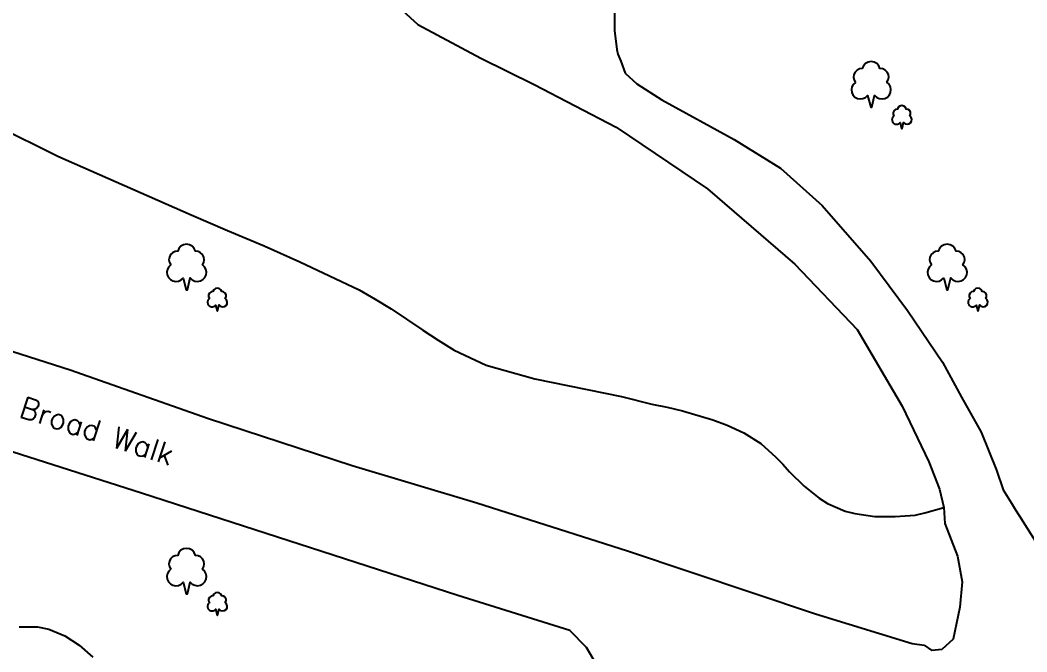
# Model space of a CAD drawing. Extents: x 427500 to 429848, y 434500 to 436505.
# Drawn here: x 429130.2 to 429196.4, y 435090.7 to 435132.2 of the extents above; entities that cross this region are included whole.
import ezdxf

# ---------------------------------------------------------------- set-up
doc = ezdxf.new("R2010")
doc.units = 0
doc.layers.add('LPTIP_Ex_Base', color=8, linetype='Continuous')
doc.styles.add('MtXpl_Romans', font='romans__.ttf')

msp = doc.modelspace()

# ---------------------------------------------------------------- linework, layer by layer
at = {"layer": 'LPTIP_Ex_Base', "color": 251, "true_color": 0x636466}
for p, q in [((429152.95, 435135.05), (429156.35, 435131.9)), ((429169.3, 435133.05), (429169.3, 435131.5)), ((429156.35, 435131.9), (429160.5, 435129.7)), ((429169.3, 435131.5), (429169.45, 435130.25)), ((429169.45, 435130.25), (429169.5, 435129.95)), ((429160.5, 435129.7), (429164, 435127.95)), ((429169.5, 435129.95), (429169.7, 435129.5)), ((429169.7, 435129.5), (429170, 435128.7)), ((429170, 435128.7), (429170.75, 435128)), ((429164, 435127.95), (429169.4, 435125.15)), ((429170.75, 435128), (429172.4, 435126.95)), ((429172.4, 435126.95), (429175.6, 435125.2)), ((429126.35, 435126.4), (429132.7, 435123.25)), ((429169.4, 435125.15), (429175.4, 435121.1)), ((429175.6, 435125.2), (429177.15, 435124.35)), ((429177.15, 435124.35), (429180.2, 435122.45)), ((429132.7, 435123.25), (429141.45, 435119.4)), ((429180.2, 435122.45), (429182.95, 435120)), ((429175.4, 435121.1), (429181.15, 435116.15)), ((429182.95, 435120), (429186.15, 435116.35)), ((429141.45, 435119.4), (429143.85, 435118.35)), ((429143.85, 435118.35), (429146.25, 435117.35)), ((429146.25, 435117.35), (429148.6, 435116.3)), ((429148.6, 435116.3), (429152.5, 435114.45)), ((429186.15, 435116.35), (429188.55, 435113.1)), ((429181.15, 435116.15), (429185.25, 435111.85)), ((429152.5, 435114.45), (429153.55, 435113.85)), ((429153.55, 435113.85), (429154.6, 435113.2)), ((429120.25, 435113.45), (429133.5, 435109.2)), ((429154.6, 435113.2), (429156.7, 435111.8)), ((429188.55, 435113.1), (429190.85, 435109.7)), ((429156.7, 435111.8), (429157.7, 435111.15)), ((429185.25, 435111.85), (429188.2, 435106.8)), ((429157.7, 435111.15), (429158.75, 435110.5)), ((429158.75, 435110.5), (429160.85, 435109.5)), ((429190.85, 435109.7), (429192.1, 435107.4)), ((429133.5, 435109.2), (429142.6, 435106)), ((429160.85, 435109.5), (429164.05, 435108.6)), ((429164.05, 435108.6), (429169.75, 435107.45)), ((429138.2, 435101.1), (429119.3, 435107.1)), ((429169.75, 435107.45), (429171.75, 435106.95)), ((429171.75, 435106.95), (429172.75, 435106.75)), ((429192.1, 435107.4), (429193.4, 435105.1)), ((429172.75, 435106.75), (429173.75, 435106.5)), ((429173.75, 435106.5), (429175.75, 435105.9)), ((429188.2, 435106.8), (429189.95, 435103.15)), ((429142.6, 435106), (429152.05, 435102.9)), ((429175.75, 435105.9), (429176.7, 435105.55)), ((429176.7, 435105.55), (429177.8, 435105.05)), ((429177.8, 435105.05), (429178.9, 435104.35)), ((429193.4, 435105.1), (429194.4, 435102.6)), ((429178.9, 435104.35), (429179.9, 435103.45)), ((429179.9, 435103.45), (429180.35, 435103)), ((429180.35, 435103), (429180.8, 435102.5)), ((429189.95, 435103.15), (429190.65, 435101.35)), ((429152.05, 435102.9), (429160.25, 435100.45)), ((429180.8, 435102.5), (429181.75, 435101.55)), ((429194.4, 435102.6), (429194.85, 435101.3)), ((429159, 435094.35), (429138.2, 435101.1)), ((429181.75, 435101.55), (429182.75, 435100.75)), ((429190.65, 435101.35), (429190.95, 435100.15)), ((429194.85, 435101.3), (429195.389, 435100.424)), ((429160.25, 435100.45), (429170.15, 435097.3)), ((429182.75, 435100.75), (429183.3, 435100.4)), ((429183.3, 435100.4), (429184.45, 435099.9)), ((429195.389, 435100.424), (429195.65, 435100)), ((429184.45, 435099.9), (429185.1, 435099.75)), ((429185.1, 435099.75), (429186.4, 435099.55)), ((429187.75, 435099.55), (429189.05, 435099.65)), ((429189.05, 435099.65), (429189.7, 435099.8)), ((429189.7, 435099.8), (429190.95, 435100.15)), ((429190.95, 435100.15), (429191, 435099.1)), ((429195.65, 435100), (429195.89, 435099.63)), ((429186.4, 435099.55), (429187.75, 435099.55)), ((429191, 435099.1), (429191.85, 435096.95)), ((429195.89, 435099.63), (429196.95, 435097.95)), ((429170.15, 435097.3), (429182.5, 435093.15)), ((429191.85, 435096.95), (429192.15, 435095.25)), ((429192.15, 435095.25), (429192, 435093.6)), ((429166.35, 435092.05), (429159, 435094.35)), ((429182.5, 435093.15), (429188.85, 435091.2)), ((429192, 435093.6), (429191.55, 435091.5)), ((429130.15, 435092.3), (429131.35, 435092.3)), ((429131.35, 435092.3), (429132.1, 435092.15)), ((429132.1, 435092.15), (429133.15, 435091.7)), ((429167.45, 435090.95), (429166.35, 435092.05)), ((429133.15, 435091.7), (429134.1, 435091.1)), ((429134.1, 435091.1), (429135, 435090.3)), ((429188.85, 435091.2), (429189.65, 435091.1)), ((429189.65, 435091.1), (429190.15, 435090.75)), ((429191.55, 435091.5), (429190.8, 435090.8)), ((429168.4, 435089.35), (429167.45, 435090.95)), ((429190.8, 435090.8), (429190.15, 435090.75))]:
    msp.add_line(p, q, dxfattribs=at)
for points in [[(429185.126, 435128.097), (429184.99, 435127.969), (429184.901, 435127.806), (429184.866, 435127.623), (429184.888, 435127.439), (429184.967, 435127.27), (429185.094, 435127.134), (429185.256, 435127.043), (429185.439, 435127.007), (429185.624, 435127.028), (429185.793, 435127.106), (429185.93, 435127.232), (429185.931, 435127.235), (429186.132, 435126.461), (429186.212, 435126.461), (429186.393, 435127.244), (429186.393, 435127.244), (429186.529, 435127.113), (429186.699, 435127.031), (429186.885, 435127.007), (429187.07, 435127.041), (429187.236, 435127.131), (429187.364, 435127.269), (429187.444, 435127.439), (429187.467, 435127.626), (429187.43, 435127.811), (429187.338, 435127.975), (429187.199, 435128.102), (429187.287, 435128.259), (429187.319, 435128.436), (429187.294, 435128.615), (429187.212, 435128.775), (429187.083, 435128.901), (429186.92, 435128.979), (429186.741, 435129), (429186.741, 435129), (429186.664, 435129.184), (429186.531, 435129.331), (429186.356, 435129.427), (429186.16, 435129.461), (429185.964, 435129.427), (429185.789, 435129.331), (429185.656, 435129.184), (429185.579, 435129), (429185.399, 435128.978), (429185.236, 435128.9), (429185.107, 435128.773), (429185.025, 435128.611), (429185.001, 435128.431), (429185.036, 435128.254), (429185.126, 435128.097)], [(429187.663, 435125.887), (429187.648, 435125.876), (429187.634, 435125.864), (429187.62, 435125.852), (429187.608, 435125.838), (429187.596, 435125.824), (429187.585, 435125.808), (429187.575, 435125.793), (429187.566, 435125.776), (429187.558, 435125.759), (429187.551, 435125.742), (429187.545, 435125.724), (429187.54, 435125.706), (429187.537, 435125.688), (429187.535, 435125.669), (429187.533, 435125.651), (429187.533, 435125.632), (429187.534, 435125.613), (429187.537, 435125.595), (429187.54, 435125.576), (429187.545, 435125.558), (429187.55, 435125.541), (429187.557, 435125.523), (429187.565, 435125.506), (429187.574, 435125.49), (429187.584, 435125.474), (429187.595, 435125.459), (429187.607, 435125.444), (429187.619, 435125.431), (429187.633, 435125.418), (429187.647, 435125.406), (429187.662, 435125.395), (429187.678, 435125.385), (429187.694, 435125.376), (429187.711, 435125.367), (429187.729, 435125.36), (429187.746, 435125.355), (429187.764, 435125.35), (429187.783, 435125.346), (429187.801, 435125.344), (429187.82, 435125.342), (429187.838, 435125.342), (429187.857, 435125.343), (429187.876, 435125.345), (429187.894, 435125.349), (429187.912, 435125.353), (429187.93, 435125.359), (429187.947, 435125.365), (429187.964, 435125.373), (429187.981, 435125.382), (429187.997, 435125.392), (429188.012, 435125.403), (429188.027, 435125.414), (429188.04, 435125.427), (429188.053, 435125.441), (429188.065, 435125.455), (429188.066, 435125.456), (429188.167, 435125.069), (429188.194, 435125.069), (429188.297, 435125.461), (429188.297, 435125.461), (429188.395, 435125.377), (429188.52, 435125.343), (429188.647, 435125.364), (429188.753, 435125.436), (429188.819, 435125.547), (429188.832, 435125.676), (429188.79, 435125.797), (429188.7, 435125.89), (429188.754, 435126.003), (429188.752, 435126.129), (429188.695, 435126.241), (429188.595, 435126.316), (429188.471, 435126.339), (429188.413, 435126.458), (429188.309, 435126.54), (429188.181, 435126.569), (429188.052, 435126.54), (429187.948, 435126.458), (429187.89, 435126.339), (429187.766, 435126.316), (429187.665, 435126.24), (429187.608, 435126.127), (429187.608, 435126.001), (429187.663, 435125.887)], [(429140.126, 435116.097), (429139.99, 435115.969), (429139.901, 435115.806), (429139.866, 435115.623), (429139.888, 435115.439), (429139.967, 435115.27), (429140.094, 435115.134), (429140.256, 435115.043), (429140.439, 435115.007), (429140.624, 435115.028), (429140.793, 435115.106), (429140.93, 435115.232), (429140.931, 435115.235), (429141.132, 435114.461), (429141.212, 435114.461), (429141.393, 435115.244), (429141.393, 435115.244), (429141.529, 435115.113), (429141.699, 435115.031), (429141.885, 435115.007), (429142.07, 435115.041), (429142.236, 435115.131), (429142.364, 435115.269), (429142.444, 435115.439), (429142.467, 435115.626), (429142.43, 435115.811), (429142.338, 435115.975), (429142.199, 435116.102), (429142.287, 435116.259), (429142.319, 435116.436), (429142.294, 435116.615), (429142.212, 435116.775), (429142.083, 435116.901), (429141.92, 435116.979), (429141.741, 435117), (429141.741, 435117), (429141.664, 435117.184), (429141.531, 435117.331), (429141.356, 435117.427), (429141.16, 435117.461), (429140.964, 435117.427), (429140.789, 435117.331), (429140.656, 435117.184), (429140.579, 435117), (429140.399, 435116.978), (429140.236, 435116.9), (429140.107, 435116.773), (429140.025, 435116.611), (429140.001, 435116.431), (429140.036, 435116.254), (429140.126, 435116.097)], [(429190.126, 435116.097), (429189.99, 435115.969), (429189.901, 435115.806), (429189.866, 435115.623), (429189.888, 435115.439), (429189.967, 435115.27), (429190.094, 435115.134), (429190.256, 435115.043), (429190.439, 435115.007), (429190.624, 435115.028), (429190.793, 435115.106), (429190.93, 435115.232), (429190.931, 435115.235), (429191.132, 435114.461), (429191.212, 435114.461), (429191.393, 435115.244), (429191.393, 435115.244), (429191.529, 435115.113), (429191.699, 435115.031), (429191.885, 435115.007), (429192.07, 435115.041), (429192.236, 435115.131), (429192.364, 435115.269), (429192.444, 435115.439), (429192.467, 435115.626), (429192.43, 435115.811), (429192.338, 435115.975), (429192.199, 435116.102), (429192.287, 435116.259), (429192.319, 435116.436), (429192.294, 435116.615), (429192.212, 435116.775), (429192.083, 435116.901), (429191.92, 435116.979), (429191.741, 435117), (429191.741, 435117), (429191.664, 435117.184), (429191.531, 435117.331), (429191.356, 435117.427), (429191.16, 435117.461), (429190.964, 435117.427), (429190.789, 435117.331), (429190.656, 435117.184), (429190.579, 435117), (429190.399, 435116.978), (429190.236, 435116.9), (429190.107, 435116.773), (429190.025, 435116.611), (429190.001, 435116.431), (429190.036, 435116.254), (429190.126, 435116.097)], [(429142.663, 435113.887), (429142.648, 435113.876), (429142.634, 435113.864), (429142.62, 435113.852), (429142.608, 435113.838), (429142.596, 435113.824), (429142.585, 435113.808), (429142.575, 435113.793), (429142.566, 435113.776), (429142.558, 435113.759), (429142.551, 435113.742), (429142.545, 435113.724), (429142.54, 435113.706), (429142.537, 435113.688), (429142.535, 435113.669), (429142.533, 435113.651), (429142.533, 435113.632), (429142.534, 435113.613), (429142.537, 435113.595), (429142.54, 435113.576), (429142.545, 435113.558), (429142.55, 435113.541), (429142.557, 435113.523), (429142.565, 435113.506), (429142.574, 435113.49), (429142.584, 435113.474), (429142.595, 435113.459), (429142.607, 435113.444), (429142.619, 435113.431), (429142.633, 435113.418), (429142.647, 435113.406), (429142.662, 435113.395), (429142.678, 435113.385), (429142.694, 435113.376), (429142.711, 435113.367), (429142.729, 435113.36), (429142.746, 435113.355), (429142.764, 435113.35), (429142.783, 435113.346), (429142.801, 435113.344), (429142.82, 435113.342), (429142.838, 435113.342), (429142.857, 435113.343), (429142.876, 435113.345), (429142.894, 435113.349), (429142.912, 435113.353), (429142.93, 435113.359), (429142.947, 435113.365), (429142.964, 435113.373), (429142.981, 435113.382), (429142.997, 435113.392), (429143.012, 435113.403), (429143.027, 435113.414), (429143.04, 435113.427), (429143.053, 435113.441), (429143.065, 435113.455), (429143.066, 435113.456), (429143.167, 435113.069), (429143.194, 435113.069), (429143.297, 435113.461), (429143.297, 435113.461), (429143.395, 435113.377), (429143.52, 435113.343), (429143.647, 435113.364), (429143.753, 435113.436), (429143.819, 435113.547), (429143.832, 435113.676), (429143.79, 435113.797), (429143.7, 435113.89), (429143.754, 435114.003), (429143.752, 435114.129), (429143.695, 435114.241), (429143.595, 435114.316), (429143.471, 435114.339), (429143.413, 435114.458), (429143.309, 435114.54), (429143.181, 435114.569), (429143.052, 435114.54), (429142.948, 435114.458), (429142.89, 435114.339), (429142.766, 435114.316), (429142.665, 435114.24), (429142.608, 435114.127), (429142.608, 435114.001), (429142.663, 435113.887)], [(429192.663, 435113.887), (429192.648, 435113.876), (429192.634, 435113.864), (429192.62, 435113.852), (429192.608, 435113.838), (429192.596, 435113.824), (429192.585, 435113.808), (429192.575, 435113.793), (429192.566, 435113.776), (429192.558, 435113.759), (429192.551, 435113.742), (429192.545, 435113.724), (429192.54, 435113.706), (429192.537, 435113.688), (429192.535, 435113.669), (429192.533, 435113.651), (429192.533, 435113.632), (429192.534, 435113.613), (429192.537, 435113.595), (429192.54, 435113.576), (429192.545, 435113.558), (429192.55, 435113.541), (429192.557, 435113.523), (429192.565, 435113.506), (429192.574, 435113.49), (429192.584, 435113.474), (429192.595, 435113.459), (429192.607, 435113.444), (429192.619, 435113.431), (429192.633, 435113.418), (429192.647, 435113.406), (429192.662, 435113.395), (429192.678, 435113.385), (429192.694, 435113.376), (429192.711, 435113.367), (429192.729, 435113.36), (429192.746, 435113.355), (429192.764, 435113.35), (429192.783, 435113.346), (429192.801, 435113.344), (429192.82, 435113.342), (429192.838, 435113.342), (429192.857, 435113.343), (429192.876, 435113.345), (429192.894, 435113.349), (429192.912, 435113.353), (429192.93, 435113.359), (429192.947, 435113.365), (429192.964, 435113.373), (429192.981, 435113.382), (429192.997, 435113.392), (429193.012, 435113.403), (429193.027, 435113.414), (429193.04, 435113.427), (429193.053, 435113.441), (429193.065, 435113.455), (429193.066, 435113.456), (429193.167, 435113.069), (429193.194, 435113.069), (429193.297, 435113.461), (429193.297, 435113.461), (429193.395, 435113.377), (429193.52, 435113.343), (429193.647, 435113.364), (429193.753, 435113.436), (429193.819, 435113.547), (429193.832, 435113.676), (429193.79, 435113.797), (429193.7, 435113.89), (429193.754, 435114.003), (429193.752, 435114.129), (429193.695, 435114.241), (429193.595, 435114.316), (429193.471, 435114.339), (429193.413, 435114.458), (429193.309, 435114.54), (429193.181, 435114.569), (429193.052, 435114.54), (429192.948, 435114.458), (429192.89, 435114.339), (429192.766, 435114.316), (429192.665, 435114.24), (429192.608, 435114.127), (429192.608, 435114.001), (429192.663, 435113.887)], [(429140.126, 435096.097), (429139.99, 435095.969), (429139.901, 435095.806), (429139.866, 435095.623), (429139.888, 435095.439), (429139.967, 435095.27), (429140.094, 435095.134), (429140.256, 435095.043), (429140.439, 435095.007), (429140.624, 435095.028), (429140.793, 435095.106), (429140.93, 435095.232), (429140.931, 435095.235), (429141.132, 435094.461), (429141.212, 435094.461), (429141.393, 435095.244), (429141.393, 435095.244), (429141.529, 435095.113), (429141.699, 435095.031), (429141.885, 435095.007), (429142.07, 435095.041), (429142.236, 435095.131), (429142.364, 435095.269), (429142.444, 435095.439), (429142.467, 435095.626), (429142.43, 435095.811), (429142.338, 435095.975), (429142.199, 435096.102), (429142.287, 435096.259), (429142.319, 435096.436), (429142.294, 435096.615), (429142.212, 435096.775), (429142.083, 435096.901), (429141.92, 435096.979), (429141.741, 435097), (429141.741, 435097), (429141.664, 435097.184), (429141.531, 435097.331), (429141.356, 435097.427), (429141.16, 435097.461), (429140.964, 435097.427), (429140.789, 435097.331), (429140.656, 435097.184), (429140.579, 435097), (429140.399, 435096.978), (429140.236, 435096.9), (429140.107, 435096.773), (429140.025, 435096.611), (429140.001, 435096.431), (429140.036, 435096.254), (429140.126, 435096.097)], [(429142.663, 435093.887), (429142.648, 435093.876), (429142.634, 435093.864), (429142.62, 435093.852), (429142.608, 435093.838), (429142.596, 435093.824), (429142.585, 435093.808), (429142.575, 435093.793), (429142.566, 435093.776), (429142.558, 435093.759), (429142.551, 435093.742), (429142.545, 435093.724), (429142.54, 435093.706), (429142.537, 435093.688), (429142.535, 435093.669), (429142.533, 435093.651), (429142.533, 435093.632), (429142.534, 435093.613), (429142.537, 435093.595), (429142.54, 435093.576), (429142.545, 435093.558), (429142.55, 435093.541), (429142.557, 435093.523), (429142.565, 435093.506), (429142.574, 435093.49), (429142.584, 435093.474), (429142.595, 435093.459), (429142.607, 435093.444), (429142.619, 435093.431), (429142.633, 435093.418), (429142.647, 435093.406), (429142.662, 435093.395), (429142.678, 435093.385), (429142.694, 435093.376), (429142.711, 435093.367), (429142.729, 435093.36), (429142.746, 435093.355), (429142.764, 435093.35), (429142.783, 435093.346), (429142.801, 435093.344), (429142.82, 435093.342), (429142.838, 435093.342), (429142.857, 435093.343), (429142.876, 435093.345), (429142.894, 435093.349), (429142.912, 435093.353), (429142.93, 435093.359), (429142.947, 435093.365), (429142.964, 435093.373), (429142.981, 435093.382), (429142.997, 435093.392), (429143.012, 435093.403), (429143.027, 435093.414), (429143.04, 435093.427), (429143.053, 435093.441), (429143.065, 435093.455), (429143.066, 435093.456), (429143.167, 435093.069), (429143.194, 435093.069), (429143.297, 435093.461), (429143.297, 435093.461), (429143.395, 435093.377), (429143.52, 435093.343), (429143.647, 435093.364), (429143.753, 435093.436), (429143.819, 435093.547), (429143.832, 435093.676), (429143.79, 435093.797), (429143.7, 435093.89), (429143.754, 435094.003), (429143.752, 435094.129), (429143.695, 435094.241), (429143.595, 435094.316), (429143.471, 435094.339), (429143.413, 435094.458), (429143.309, 435094.54), (429143.181, 435094.569), (429143.052, 435094.54), (429142.948, 435094.458), (429142.89, 435094.339), (429142.766, 435094.316), (429142.665, 435094.24), (429142.608, 435094.127), (429142.608, 435094.001), (429142.663, 435093.887)]]:
    msp.add_lwpolyline(points, dxfattribs=at)

# ---------------------------------------------------------------- texts
at = {"layer": 'LPTIP_Ex_Base', "color": 251, "true_color": 0x636466, "style": 'MtXpl_Romans'}
msp.add_text('Broad Walk', height=1.4, rotation=342, dxfattribs=at).set_placement((429130.053, 435106.144))

doc.saveas('drawing.dxf')
